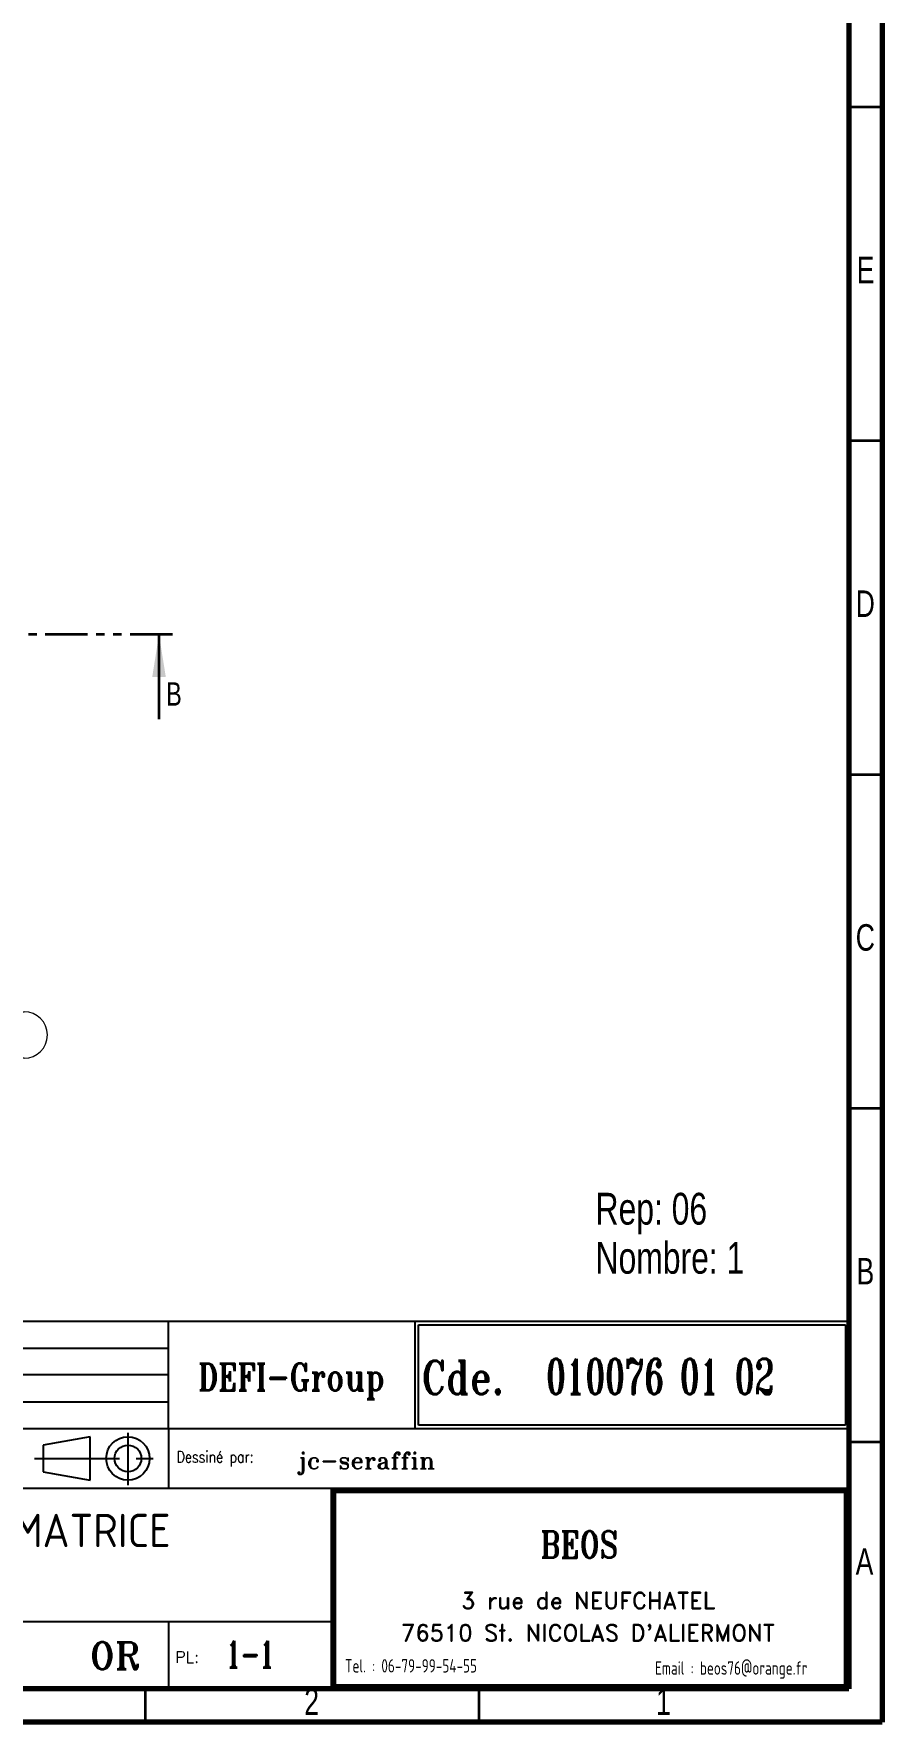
# Model space of a CAD drawing. Header units: millimetres. Extents: x 15 to 836, y 5 to 589.
# Drawn here: x 708.8 to 836, y 5 to 258 of the extents above; entities that cross this region are included whole.
import ezdxf

# ---------------------------------------------------------------- set-up
doc = ezdxf.new("R2010")
doc.units = ezdxf.units.MM
doc.linetypes.add('CENTERX2', pattern=[20.32, 12.7, -2.54, 2.54, -2.54])
doc.linetypes.add('PHANTOM', pattern=[12.7, 6.35, -1.27, 1.27, -1.27, 1.27, -1.27])
doc.layers.add('DIMENSIONS', color=176, linetype='Continuous')
doc.styles.add('SLDTEXTSTYLE0', font='TXT', dxfattribs={"width": 0.75})
doc.styles.add('SLDTEXTSTYLE1', font='ISOCP')
doc.styles.add('SLDTEXTSTYLE13', font='ROMAND')
doc.styles.add('SLDTEXTSTYLE2', font='ROMANT', dxfattribs={"width": 0.8})
doc.styles.add('SLDTEXTSTYLE3', font='ISOCP', dxfattribs={"width": 0.8})
doc.styles.add('SLDTEXTSTYLE4', font='ROMANS', dxfattribs={"width": 0.8})
doc.styles.add('SLDTEXTSTYLE5', font='ROMANT')
doc.styles.add('SLDTEXTSTYLE6', font='ROMANS')
doc.styles.add('SLDTEXTSTYLE7', font='ROMANT', dxfattribs={"width": 0.65})
doc.dimstyles.new('SLDDIMSTYLE0', dxfattribs={"dimtxt": 3.5, "dimasz": 3.302, "dimexe": 0, "dimexo": 0.0625, "dimgap": 0.875, "dimtad": 0, "dimtih": 1, "dimtoh": 1, "dimdec": 0, "dimrnd": 1e-09, "dimdsep": 46, "dimtxsty": 'SLDTEXTSTYLE0', "dimblk1": 'NONE', "dimblk2": 'NONE', "dimsah": 1, "dimcen": 0.09, "dimadec": 0, "dimazin": 2, "dimtfac": 1, "dimtdec": 0, "dimtofl": 0, "dimtmove": 0, "dimatfit": 3, "dimldrblk": 'NONE', "dimfxl": 1, "dimfrac": 2, "dimtolj": 1, "dimtzin": 12, "dimarcsym": 0})

# ---------------------------------------------------------------- blocks, each defined once
blk = doc.blocks.new('SW_NOTE_0')
at = {"color": 0, "linetype": 'Continuous', "lineweight": 0, "char_height": 4.763, "attachment_point": 1, "style": 'SLDTEXTSTYLE0'}
for s, insert in [('Rep: 06', (0, 6.14)), ('Nombre: 1', (0, -1.21))]:
    blk.add_mtext(s, dxfattribs=dict(at, insert=insert))
blk = doc.blocks.new('_D')
at = {"color": 7, "linetype": 'Continuous', "lineweight": 18}
for p, q in [((704.76, 111.45), (707.35, 111.45)), ((682.58, 107.96), (701.27, 107.96)), ((707.35, 104.47), (704.76, 104.47))]:
    blk.add_line(p, q, dxfattribs=at)
for centre, start, end in [((704.76, 107.96), 90, 270), ((707.35, 107.96), 270, 90)]:
    blk.add_arc(centre, 3.49, start, end, dxfattribs=at)
at = {"color": 7, "linetype": 'Continuous', "lineweight": 18, "insert": (704.76, 109.69), "char_height": 3.5, "attachment_point": 1, "style": 'SLDTEXTSTYLE0'}
blk.add_mtext('0', dxfattribs=at)
blk = doc.blocks.new('_None')

msp = doc.modelspace()

# ---------------------------------------------------------------- linework, layer by layer
at = {"color": 7, "linetype": 'Continuous', "lineweight": 70}
for p, q in [((836, 589), (836, 5)), ((831, 584), (831, 10)), ((831, 10), (20, 10)), ((836, 5), (15, 5))]:
    msp.add_line(p, q, dxfattribs=at)
at = {"color": 7, "linetype": 'Continuous', "lineweight": 35}
for p, q in [((831, 247), (836, 247)), ((831, 197), (836, 197)), ((727.579, 155.258), (727.579, 167.958)), ((831, 147), (836, 147)), ((831, 97), (836, 97)), ((831, 47), (836, 47)), ((725.5, 10), (725.5, 5)), ((775.5, 10), (775.5, 5))]:
    msp.add_line(p, q, dxfattribs=at)
at = {"color": 7, "linetype": 'PHANTOM', "lineweight": 35}
msp.add_line((729.579, 167.958), (519.562, 167.958), dxfattribs=at)
at = {"color": 7, "linetype": 'Continuous', "lineweight": 35}
msp.add_solid([(727.579, 167.958), (726.563, 161.608), (728.595, 161.608)], dxfattribs=at)
at = {"layer": 'DIMENSIONS', "color": 3}
for p, q in [((728.988, 65.022), (630.988, 65.022)), ((630.988, 61.022), (728.988, 61.022)), ((728.988, 57.022), (630.988, 57.022)), ((630.988, 53.022), (728.988, 53.022))]:
    msp.add_line(p, q, dxfattribs=at)
at = {"layer": 'DIMENSIONS', "color": 1}
for p, q in [((830.988, 65.022), (728.988, 65.022)), ((728.988, 49.022), (728.988, 65.022)), ((765.988, 49.022), (765.988, 65.022)), ((766.488, 49.522), (766.488, 64.522)), ((766.488, 64.522), (830.488, 64.522)), ((830.488, 64.522), (830.488, 49.522)), ((630.988, 49.022), (830.988, 49.022)), ((728.988, 49.022), (728.988, 40.022)), ((830.488, 49.522), (766.488, 49.522)), ((753.372, 40.022), (630.988, 40.022)), ((753.372, 20.022), (630.988, 20.022)), ((728.988, 20.022), (728.988, 10.022))]:
    msp.add_line(p, q, dxfattribs=at)
at = {"layer": 'DIMENSIONS'}
for p, q in [((766.488, 49.522), (766.488, 64.522)), ((766.488, 64.522), (830.488, 64.522)), ((830.488, 64.522), (830.488, 49.522)), ((830.488, 49.522), (766.488, 49.522))]:
    msp.add_line(p, q, dxfattribs=at)
at = {"layer": 'DIMENSIONS', "color": 6}
for p, q in [((830.988, 10.022), (830.988, 65.022)), ((830.988, 40.022), (753.372, 40.022)), ((753.372, 40.022), (753.372, 10.022)), ((830.788, 39.822), (753.572, 39.822)), ((753.572, 39.822), (753.572, 10.222)), ((830.588, 39.622), (753.772, 39.622)), ((753.772, 39.622), (753.772, 10.422)), ((830.388, 39.422), (753.972, 39.422)), ((753.972, 39.422), (753.972, 10.622)), ((830.388, 10.622), (830.388, 39.422)), ((830.588, 10.422), (830.588, 39.622)), ((830.788, 10.222), (830.788, 39.822)), ((753.572, 10.222), (830.788, 10.222)), ((753.772, 10.422), (830.588, 10.422)), ((753.972, 10.622), (830.388, 10.622)), ((630.988, 10.022), (830.988, 10.022))]:
    msp.add_line(p, q, dxfattribs=at)
at = {"layer": 'DIMENSIONS', "color": 3, "linetype": 'CENTERX2'}
for p, q in [((722.922, 48.37), (722.922, 40.535)), ((708.934, 44.522), (727.189, 44.522))]:
    msp.add_line(p, q, dxfattribs=at)
at = {"layer": 'DIMENSIONS', "color": 7}
for p, q in [((717.232, 47.772), (710.232, 46.522)), ((710.232, 46.522), (710.232, 42.522)), ((717.232, 41.272), (717.232, 47.772)), ((710.232, 42.522), (717.232, 41.272))]:
    msp.add_line(p, q, dxfattribs=at)
for radius in [3.25, 2]:
    msp.add_circle((722.922, 44.522), radius, dxfattribs=at)

# ---------------------------------------------------------------- block references
at = {"color": 7, "linetype": 'Continuous', "lineweight": 0}
msp.add_blockref('SW_NOTE_0', (793.02, 78.173), dxfattribs=at)

# ---------------------------------------------------------------- texts
at = {"color": 7, "linetype": 'Continuous', "lineweight": 0, "char_height": 3.969, "attachment_point": 2, "style": 'SLDTEXTSTYLE0'}
for s, insert in [('E', (833.508, 224.56)), ('D', (833.453, 174.56)), ('C', (833.459, 124.56)), ('B', (833.471, 74.56)), ('A', (833.34, 31.06)), ('2', (750.46, 10.06)), ('1', (803.21, 10.06))]:
    msp.add_mtext(s, dxfattribs=dict(at, insert=insert))
at = {"color": 7, "linetype": 'Continuous', "insert": (728.649, 160.806), "char_height": 3.5, "attachment_point": 1, "style": 'SLDTEXTSTYLE0'}
msp.add_mtext('B', dxfattribs=at)
at = {"layer": 'DIMENSIONS'}
for s, insert, char_height, attachment_point, style in [('DEFI-Group', (747.407, 58.722), 4, 2, 'SLDTEXTSTYLE2'), ('Cde.', (766.988, 59.148), 5, 1, 'SLDTEXTSTYLE2'), ('010076 01 02', (785.614, 59.462), 5.29167, 1, 'SLDTEXTSTYLE7'), ('Dessiné par:', (730.209, 45.62), 1.72768, 1, 'SLDTEXTSTYLE4'), ('jc-seraffin', (748.343, 45.442), 2.5, 1, 'SLDTEXTSTYLE5'), ('0100760102-OP30-PORTE MATRICE', (635.591, 36.231), 5, 1, 'SLDTEXTSTYLE1'), ('BEOS', (790.559, 33.617), 4, 2, 'SLDTEXTSTYLE2'), ('3 rue de NEUFCHATEL', (791.897, 24.47), 2.5, 2, 'SLDTEXTSTYLE13'), ("76510 St. NICOLAS D'ALIERMONT", (791.89, 19.645), 2.5, 2, 'SLDTEXTSTYLE13'), ('OR', (717.182, 16.973), 4, 1, 'SLDTEXTSTYLE5'), ('PL:', (730.022, 15.62), 1.7277, 1, 'SLDTEXTSTYLE6'), ('1-1', (737.639, 17.195), 4, 1, 'SLDTEXTSTYLE7'), ('Tel. : 06-79-99-54-55', (765.348, 14.45), 2, 2, 'SLDTEXTSTYLE3'), ('Email : beos76@orange.fr', (813.36, 14.119), 2, 2, 'SLDTEXTSTYLE3')]:
    msp.add_mtext(s, dxfattribs=dict(at, insert=insert, char_height=char_height, attachment_point=attachment_point, style=style))

# ---------------------------------------------------------------- dimensions: what is measured, and where the dimension line sits
at = {"color": 7, "linetype": 'Continuous', "lineweight": 18}
dim = msp.add_ordinate_dim(feature_location=(681.57947581, 107.95800181), offset=(19.691394471, 0), dtype=0, origin=(681.57947581, 107.95800181), dimstyle='SLDDIMSTYLE0', dxfattribs=at)
dim.commit()
dim.dimension.update_dxf_attribs({"geometry": '_D', "text_midpoint": (706.052988185, 107.95800181)})

doc.saveas('drawing.dxf')
